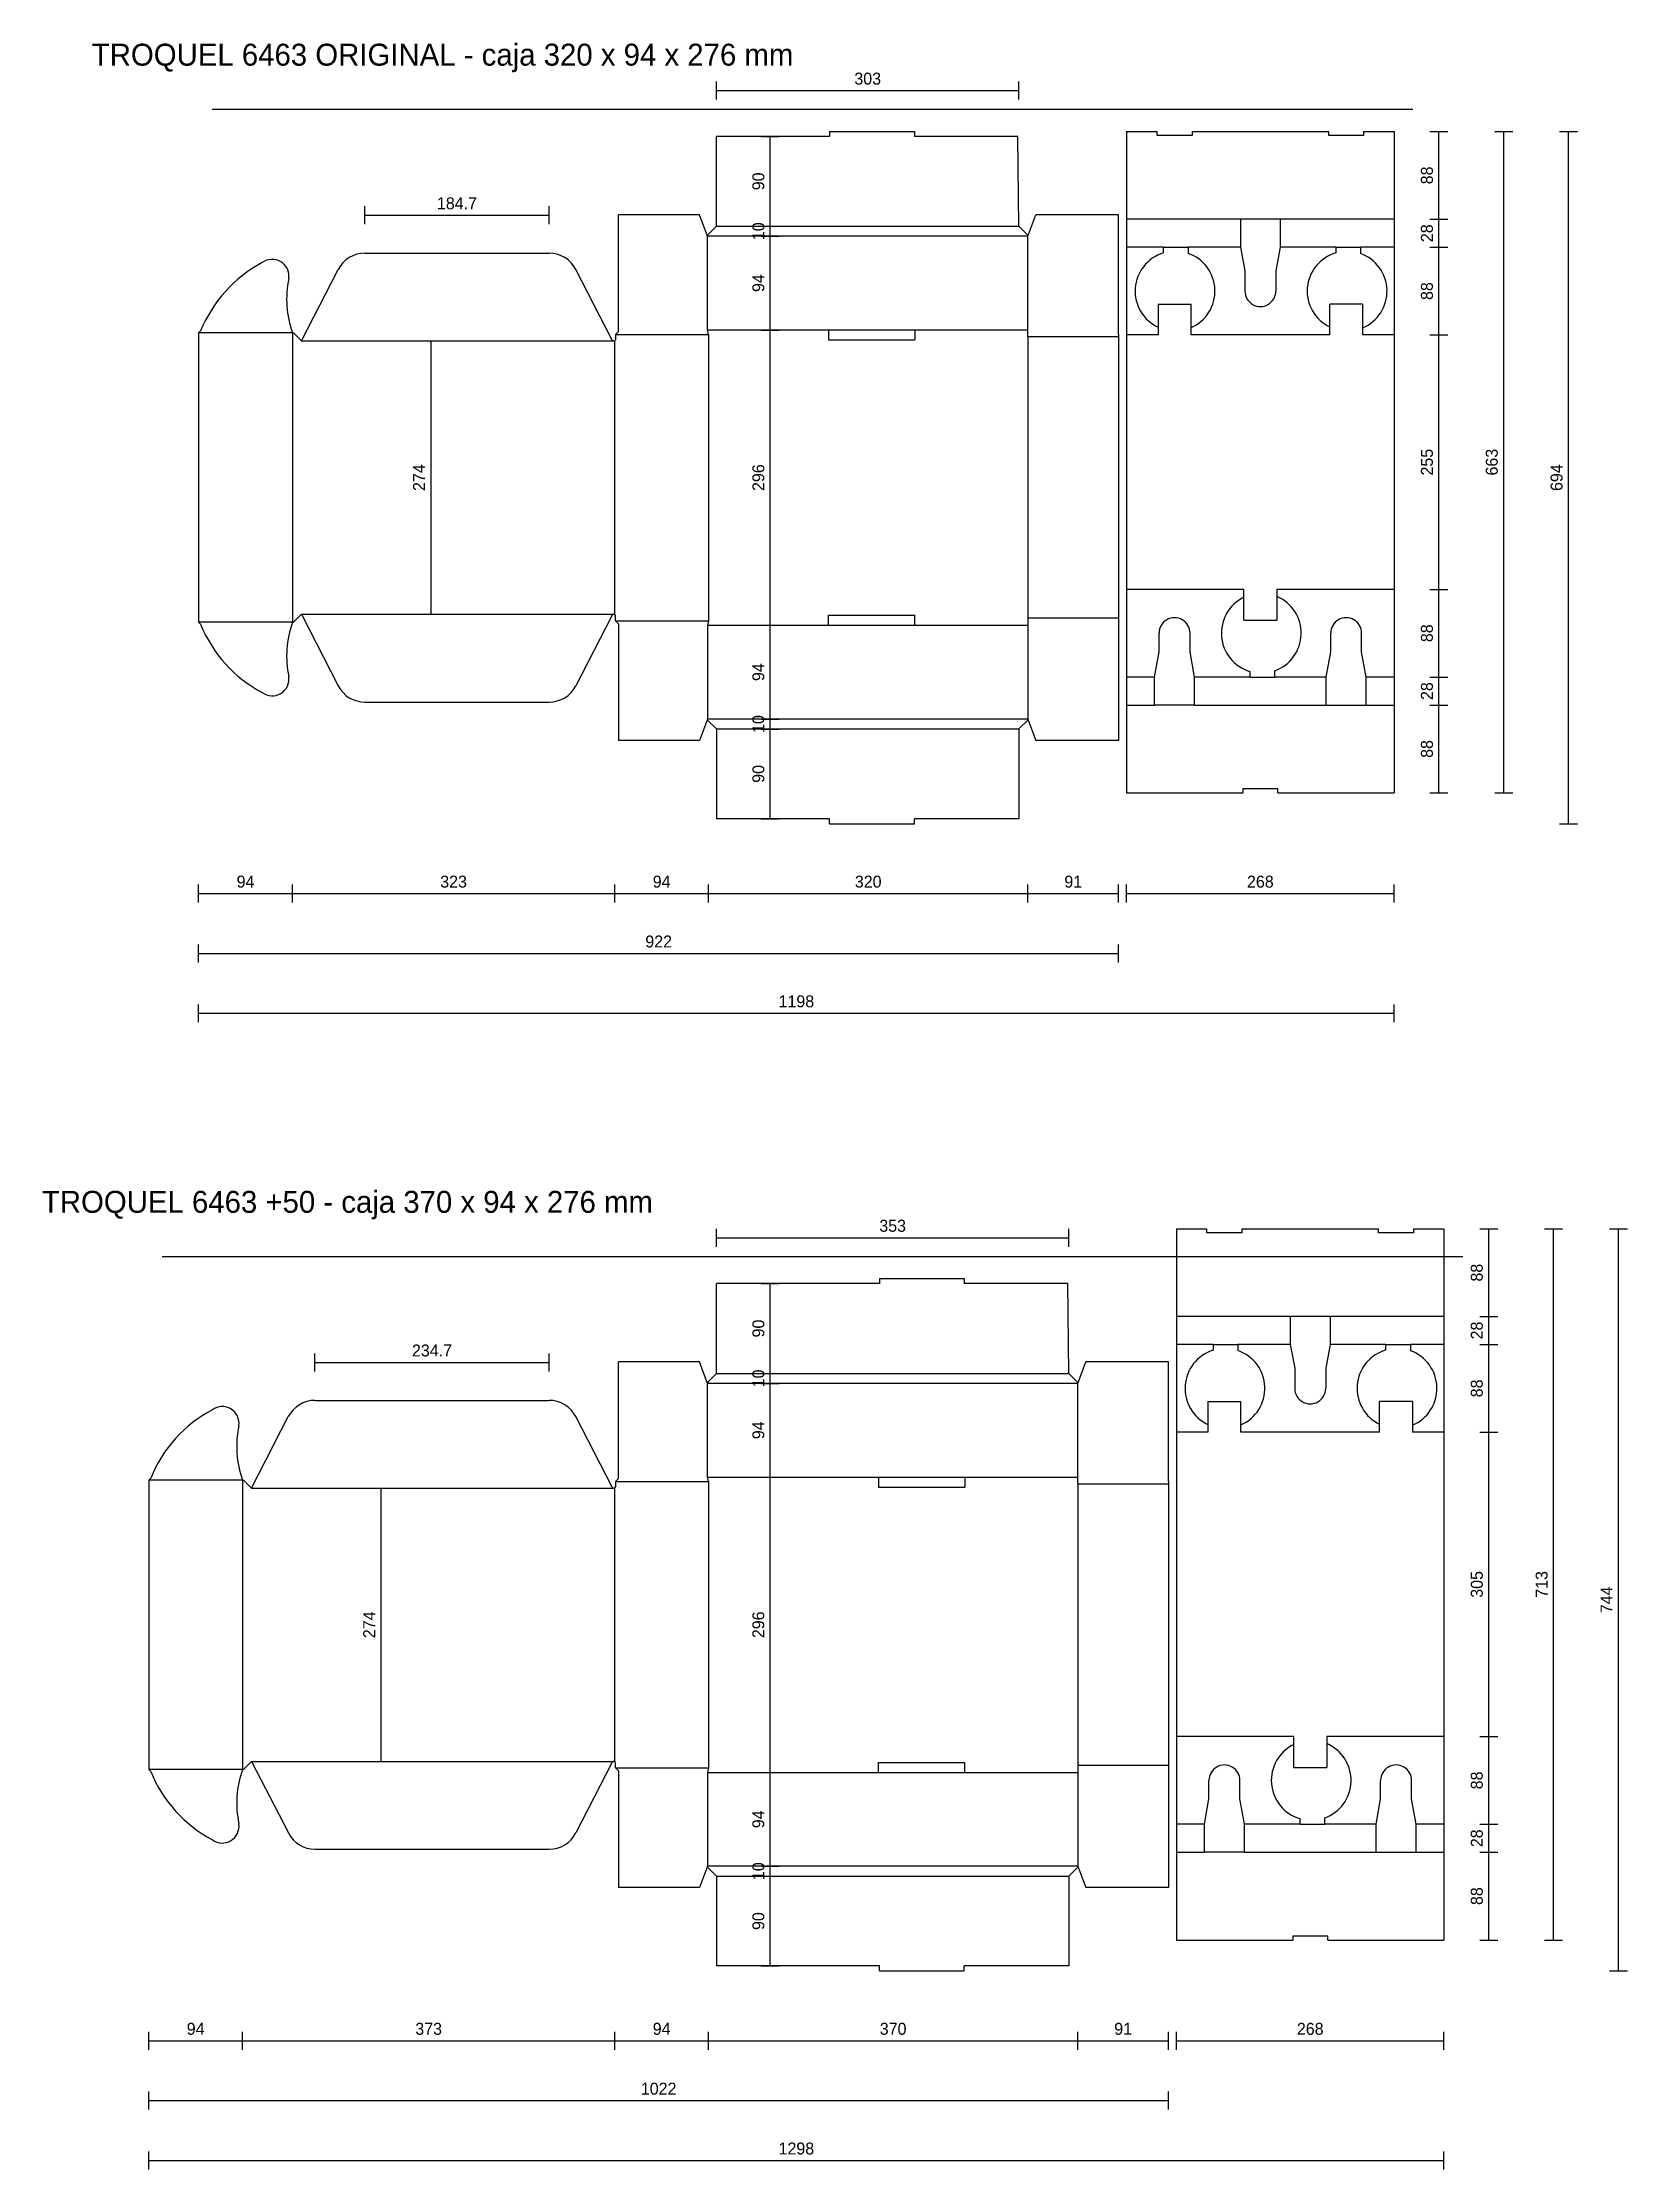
# Model space of a CAD drawing. Header units: millimetres. Extents: x -89 to 1499, y -824 to 1308.
import ezdxf
from ezdxf.enums import TextEntityAlignment as Align

# ---------------------------------------------------------------- set-up
doc = ezdxf.new("R2010")
doc.units = ezdxf.units.MM
for name, color, linetype in [('Cotas', 5, 'CONTINUOUS'), ('Cotas_cambian', 3, 'CONTINUOUS'), ('Troquel', 4, 'CONTINUOUS')]:
    doc.layers.add(name, color=color, linetype=linetype)

msp = doc.modelspace()

# ---------------------------------------------------------------- linework, layer by layer
at = {"layer": 'Cotas'}
for p, q in [((586.1, 1251), (586.1, 1269)), ((586.1, 1260), (889.1, 1260)), ((889.1, 1251), (889.1, 1269)), ((1301, 1219), (1319, 1219)), ((1310, 1131), (1310, 1219)), ((1366, 1219), (1384, 1219)), ((1375, 556), (1375, 1219)), ((1431, 1219), (1449, 1219)), ((1440, 525), (1440, 1219)), ((631, 1214), (649, 1214)), ((640, 1124), (640, 1214)), ((233.6, 1126), (233.6, 1144)), ((233.6, 1135), (418.3, 1135)), ((418.3, 1126), (418.3, 1144)), ((1301, 1131), (1319, 1131)), ((1301, 1131), (1319, 1131)), ((1310, 1103), (1310, 1131)), ((631, 1124), (649, 1124)), ((631, 1124), (649, 1124)), ((631, 1114), (649, 1114)), ((631, 1114), (649, 1114)), ((640, 1114), (640, 1124)), ((640, 1020), (640, 1114)), ((1301, 1103), (1319, 1103)), ((1301, 1103), (1319, 1103)), ((1310, 1015), (1310, 1103)), ((291, 1009), (309, 1009)), ((300, 735), (300, 1009)), ((631, 1020), (649, 1020)), ((631, 1020), (649, 1020)), ((640, 724), (640, 1020)), ((1301, 1015), (1319, 1015)), ((1301, 1015), (1319, 1015)), ((1310, 760), (1310, 1015)), ((1301, 760), (1319, 760)), ((1301, 760), (1319, 760)), ((1310, 672), (1310, 760)), ((291, 735), (309, 735)), ((631, 724), (649, 724)), ((631, 724), (649, 724)), ((640, 630), (640, 724)), ((1301, 672), (1319, 672)), ((1301, 672), (1319, 672)), ((1310, 644), (1310, 672)), ((1301, 644), (1319, 644)), ((1301, 644), (1319, 644)), ((1310, 556), (1310, 644)), ((631, 630), (649, 630)), ((631, 630), (649, 630)), ((631, 620), (649, 620)), ((631, 620), (649, 620)), ((640, 620), (640, 630)), ((640, 530), (640, 620)), ((1301, 556), (1319, 556)), ((1366, 556), (1384, 556)), ((631, 530), (649, 530)), ((1431, 525), (1449, 525)), ((67.1, 446), (67.1, 464)), ((67.1, 455), (161.1, 455)), ((161.1, 446), (161.1, 464)), ((161.1, 446), (161.1, 464)), ((161.1, 455), (484.1, 455)), ((484.1, 446), (484.1, 464)), ((484.1, 446), (484.1, 464)), ((484.1, 455), (578.1, 455)), ((578.1, 446), (578.1, 464)), ((578.1, 446), (578.1, 464)), ((578.1, 455), (898.1, 455)), ((898.1, 446), (898.1, 464)), ((898.1, 446), (898.1, 464)), ((898.1, 455), (989.1, 455)), ((989.1, 446), (989.1, 464)), ((997.1, 446), (997.1, 464)), ((997.1, 455), (1265.1, 455)), ((1265.1, 446), (1265.1, 464)), ((67.1, 386), (67.1, 404)), ((67.1, 395), (989.1, 395)), ((989.1, 386), (989.1, 404)), ((67.1, 326), (67.1, 344)), ((1265.1, 326), (1265.1, 344)), ((67.1, 335), (1265.1, 335)), ((1351, 119), (1369, 119)), ((1360, 31), (1360, 119)), ((631, 64), (649, 64)), ((640, -26), (640, 64)), ((1351, 31), (1369, 31)), ((1351, 31), (1369, 31)), ((1360, 3), (1360, 31)), ((1351, 3), (1369, 3)), ((1351, 3), (1369, 3)), ((1360, -85), (1360, 3)), ((631, -26), (649, -26)), ((631, -26), (649, -26)), ((631, -36), (649, -36)), ((631, -36), (649, -36)), ((640, -36), (640, -26)), ((640, -130), (640, -36)), ((1351, -85), (1369, -85)), ((241, -141), (259, -141)), ((250, -415), (250, -141)), ((631, -130), (649, -130)), ((631, -130), (649, -130)), ((640, -426), (640, -130)), ((1351, -390), (1369, -390)), ((1360, -478), (1360, -390)), ((241, -415), (259, -415)), ((631, -426), (649, -426)), ((631, -426), (649, -426)), ((640, -520), (640, -426)), ((1351, -478), (1369, -478)), ((1351, -478), (1369, -478)), ((1360, -506), (1360, -478)), ((1351, -506), (1369, -506)), ((1351, -506), (1369, -506)), ((1360, -594), (1360, -506)), ((631, -520), (649, -520)), ((631, -520), (649, -520)), ((631, -530), (649, -530)), ((631, -530), (649, -530)), ((640, -530), (640, -520)), ((640, -620), (640, -530)), ((1351, -594), (1369, -594)), ((631, -620), (649, -620)), ((17.1, -704), (17.1, -686)), ((17.1, -695), (111.1, -695)), ((111.1, -704), (111.1, -686)), ((484.1, -704), (484.1, -686)), ((484.1, -695), (578.1, -695)), ((578.1, -704), (578.1, -686)), ((948.1, -704), (948.1, -686)), ((948.1, -695), (1039.1, -695)), ((1039.1, -704), (1039.1, -686)), ((1047.1, -704), (1047.1, -686)), ((1047.1, -695), (1315.1, -695)), ((1315.1, -704), (1315.1, -686))]:
    msp.add_line(p, q, dxfattribs=at)
at = {"layer": 'Cotas_cambian'}
for p, q in [((586.1, 101), (586.1, 119)), ((586.1, 110), (939.1, 110)), ((939.1, 101), (939.1, 119)), ((1416, 119), (1434, 119)), ((1425, -594), (1425, 119)), ((1481, 119), (1499, 119)), ((1490, -625), (1490, 119)), ((183.6, -24), (183.6, -6)), ((183.6, -15), (418.3, -15)), ((418.3, -24), (418.3, -6)), ((1351, -85), (1369, -85)), ((1360, -390), (1360, -85)), ((1351, -390), (1369, -390)), ((1416, -594), (1434, -594)), ((1481, -625), (1499, -625)), ((111.1, -704), (111.1, -686)), ((111.1, -695), (484.1, -695)), ((484.1, -704), (484.1, -686)), ((578.1, -704), (578.1, -686)), ((578.1, -695), (948.1, -695)), ((948.1, -704), (948.1, -686)), ((17.1, -764), (17.1, -746)), ((1039.1, -764), (1039.1, -746)), ((17.1, -755), (1039.1, -755)), ((17.1, -824), (17.1, -806)), ((1315.1, -824), (1315.1, -806)), ((17.1, -815), (1315.1, -815))]:
    msp.add_line(p, q, dxfattribs=at)
at = {"layer": 'Troquel', "color": 2}
for p, q in [((1284.0624, 1241.0167), (80.5084, 1241.0167)), ((1111.119, 1131.0177), (997.119, 1131.0177)), ((1265.123, 1131.0177), (1151.119, 1131.0177)), ((898.0934, 1114.0167), (577.0934, 1114.0167)), ((586.0934, 1124.0167), (889.0934, 1124.0167)), ((1033.6963, 1103.0177), (997.119, 1103.0177)), ((1111.119, 1103.0177), (1058.6963, 1103.0177)), ((1206.5865, 1103.0177), (1151.119, 1103.0177)), ((1265.123, 1103.0177), (1231.5865, 1103.0177)), ((161.0934, 1017.0157), (67.0934, 1017.0157)), ((161.0934, 1017.0167), (161.0934, 727.0167)), ((170.0934, 1009.0167), (483.0934, 1009.0167)), ((484.0934, 734.7487), (484.0934, 1009.2847)), ((484.9274, 1015.5167), (578.0934, 1015.5167)), ((577.0934, 1020.0167), (698.3434, 1020.0167)), ((578.0934, 1015.5167), (578.0934, 728.5167)), ((784.8434, 1020.0167), (898.0934, 1020.0167)), ((898.0934, 1013.0167), (898.0934, 731.0167)), ((989.0934, 1013.0167), (898.0934, 1013.0167)), ((161.0934, 727.0177), (67.0934, 727.0177)), ((170.1545, 735.0167), (483.0934, 735.0167)), ((484.9274, 728.5167), (578.0934, 728.5167)), ((989.0934, 731.0167), (898.0934, 731.0167)), ((577.0934, 724.0167), (698.3434, 724.0167)), ((784.8434, 724.0167), (898.0934, 724.0167)), ((1025.117, 672.0087), (997.119, 672.0087)), ((1120.5825, 672.0087), (1065.117, 672.0087)), ((1197.123, 672.0087), (1145.5825, 672.0087)), ((1265.123, 672.0087), (1237.123, 672.0087)), ((1265.123, 672.0087), (1237.123, 672.0087)), ((997.119, 644.0087), (1025.117, 644.0087)), ((1065.117, 644.0087), (1197.123, 644.0087)), ((1237.123, 644.0087), (1265.123, 644.0087)), ((898.0934, 630.0167), (577.0934, 630.0167)), ((586.0934, 620.0167), (889.0934, 620.0167)), ((1334.0624, 91.0167), (30.5084, 91.0167)), ((1161.119, 31.0177), (1047.119, 31.0177)), ((1315.123, 31.0177), (1201.119, 31.0177)), ((1083.6963, 3.0177), (1047.119, 3.0177)), ((1161.119, 3.0177), (1108.6963, 3.0177)), ((1256.5865, 3.0177), (1201.119, 3.0177)), ((1315.123, 3.0177), (1281.5865, 3.0177)), ((948.0934, -35.9833), (577.0934, -35.9833)), ((586.0934, -25.9833), (939.0934, -25.9833)), ((111.0934, -132.9843), (17.0934, -132.9843)), ((111.0934, -132.9833), (111.0934, -422.9833)), ((120.0934, -140.9833), (483.0934, -140.9833)), ((484.0934, -415.2513), (484.0934, -140.7153)), ((484.9274, -134.4833), (578.0934, -134.4833)), ((577.0934, -129.9833), (748.3434, -129.9833)), ((578.0934, -134.4833), (578.0934, -421.4833)), ((834.8434, -129.9833), (948.0934, -129.9833)), ((948.0934, -136.9833), (948.0934, -418.9833)), ((1039.0934, -136.9833), (948.0934, -136.9833)), ((111.0934, -422.9823), (17.0934, -422.9823)), ((120.1545, -414.9833), (483.0934, -414.9833)), ((484.9274, -421.4833), (578.0934, -421.4833)), ((577.0934, -425.9833), (748.3434, -425.9833)), ((834.8434, -425.9833), (948.0934, -425.9833)), ((1039.0934, -418.9833), (948.0934, -418.9833)), ((1075.117, -477.9913), (1047.119, -477.9913)), ((1170.5825, -477.9913), (1115.117, -477.9913)), ((1247.123, -477.9913), (1195.5825, -477.9913)), ((1315.123, -477.9913), (1287.123, -477.9913)), ((1315.123, -477.9913), (1287.123, -477.9913)), ((1047.119, -505.9913), (1075.117, -505.9913)), ((1115.117, -505.9913), (1247.123, -505.9913)), ((1287.123, -505.9913), (1315.123, -505.9913)), ((948.0934, -519.9833), (577.0934, -519.9833)), ((586.0934, -529.9833), (939.0934, -529.9833))]:
    msp.add_line(p, q, dxfattribs=at)
at = {"layer": 'Troquel', "color": 1}
for p, q in [((699.3434, 1219.0167), (784.3434, 1219.0167)), ((699.3434, 1219.0167), (699.3434, 1214.0167)), ((784.3434, 1219.0167), (784.3434, 1214.0167)), ((997.119, 1219.0167), (997.119, 556.0087)), ((997.119, 1219.0167), (1027.617, 1219.0167)), ((1027.617, 1215.0167), (1027.617, 1219.0167)), ((1062.617, 1219.0167), (1199.623, 1219.0167)), ((1062.617, 1219.0167), (1062.617, 1215.0167)), ((1199.623, 1215.0167), (1199.623, 1219.0167)), ((1234.623, 1219.0167), (1265.123, 1219.0167)), ((1234.623, 1219.0167), (1234.623, 1215.0167)), ((1265.123, 1219.0167), (1265.123, 556.0087)), ((699.3434, 1214.0167), (586.0934, 1214.0167)), ((586.0934, 1124.0167), (586.0934, 1214.0167)), ((888.0934, 1214.0167), (784.3434, 1214.0167)), ((889.0934, 1124.0167), (888.0934, 1214.0167)), ((1062.617, 1215.0167), (1027.617, 1215.0167)), ((1234.623, 1215.0167), (1199.623, 1215.0167)), ((569.0934, 1135.5167), (487.9274, 1135.5167)), ((487.9274, 1018.5167), (487.9274, 1135.5167)), ((577.0934, 1114.0167), (569.0934, 1135.5167)), ((898.0934, 1114.0167), (906.0934, 1135.5167)), ((989.0934, 1135.5167), (906.0934, 1135.5167)), ((989.0934, 1015.5167), (989.0934, 1135.5167)), ((1151.119, 1131.0177), (1111.119, 1131.0177)), ((1111.119, 1131.0177), (1111.119, 1103.0177)), ((1151.119, 1131.0177), (1151.119, 1103.0177)), ((577.0934, 1115.0167), (586.0934, 1124.0167)), ((577.0934, 1020.0167), (577.0934, 1115.0167)), ((898.0934, 1115.0167), (889.0934, 1124.0167)), ((898.0934, 1114.0167), (898.0934, 1115.0167)), ((898.0934, 1013.0167), (898.0934, 1114.0167)), ((233.6439, 1097.0167), (418.3434, 1097.0167)), ((1033.6963, 1103.0177), (1033.6963, 1097.1943)), ((1033.6963, 1103.0177), (1058.6963, 1103.0177)), ((1058.6963, 1103.0177), (1058.6963, 1096.8226)), ((1111.119, 1103.0177), (1115.619, 1079.1817)), ((1151.119, 1103.0177), (1146.619, 1079.1817)), ((1206.5865, 1103.0177), (1206.5865, 1097.336)), ((1206.5865, 1103.0177), (1231.5865, 1103.0177)), ((1231.5865, 1103.0177), (1231.5865, 1096.6596)), ((170.0934, 1009.0167), (206.9634, 1080.7334)), ((481.4554, 1009.8697), (445.024, 1080.7334)), ((1115.619, 1079.1817), (1115.619, 1059.0167)), ((1146.619, 1079.1817), (1146.619, 1059.0167)), ((1028.617, 1046.0157), (1028.617, 1015.0157)), ((1028.617, 1046.0157), (1061.617, 1046.0157)), ((1061.617, 1015.0157), (1061.617, 1046.0157)), ((1200.623, 1015.0157), (1200.623, 1046.0157)), ((1233.623, 1046.0157), (1200.623, 1046.0157)), ((1233.623, 1046.0157), (1233.623, 1015.0157)), ((69.0934, 1019.0157), (67.0934, 1017.0157)), ((67.0934, 1017.0157), (67.0934, 727.0177)), ((161.0934, 1017.0167), (162.0934, 1017.0167)), ((162.0934, 1017.0167), (170.0934, 1009.0167)), ((487.9274, 1018.5167), (484.9274, 1015.5167)), ((484.9274, 1015.5167), (484.9274, 1010.2177)), ((578.0934, 1015.5167), (577.0934, 1020.0167)), ((698.3434, 1020.0167), (784.8434, 1020.0167)), ((698.3434, 1020.0167), (698.3434, 1010.0167)), ((698.3434, 1010.0167), (784.8434, 1010.0167)), ((784.8434, 1020.0167), (784.8434, 1010.0167)), ((989.0934, 1015.5167), (989.0934, 728.5167)), ((1114.619, 729.0157), (1114.619, 760.0117)), ((1147.619, 760.0117), (1147.619, 729.0157)), ((69.0934, 725.0177), (67.0934, 727.0177)), ((161.1545, 727.0167), (162.1545, 727.0167)), ((162.1545, 727.0167), (170.1545, 735.0167)), ((170.1545, 735.0167), (207.0256, 663.2998)), ((481.4554, 734.1637), (445.0234, 663.3)), ((484.9274, 728.5167), (484.9274, 733.8157)), ((487.9274, 725.5167), (484.9274, 728.5167)), ((487.9274, 725.5167), (487.9274, 608.5167)), ((578.0934, 728.5167), (577.0934, 724.0167)), ((698.3434, 724.0167), (698.3434, 734.0167)), ((698.3434, 734.0167), (784.8434, 734.0167)), ((784.8434, 724.0167), (784.8434, 734.0167)), ((898.0934, 731.0167), (898.0934, 630.0167)), ((989.0934, 728.5167), (989.0934, 608.5167)), ((1114.619, 729.0157), (1147.619, 729.0157)), ((577.0934, 724.0167), (577.0934, 630.0167)), ((698.3434, 724.0167), (784.8434, 724.0167)), ((1029.617, 697.5157), (1029.617, 716.0102)), ((1060.617, 697.5157), (1060.617, 716.0102)), ((1201.623, 697.5157), (1201.623, 716.0102)), ((1232.623, 697.5157), (1232.623, 716.0102)), ((1025.117, 672.0087), (1029.617, 697.5157)), ((1065.117, 672.0087), (1060.617, 697.5157)), ((1197.123, 672.0087), (1201.623, 697.5157)), ((1237.123, 672.0087), (1232.623, 697.5157)), ((1025.117, 644.0087), (1025.117, 672.0087)), ((1065.117, 644.0087), (1065.117, 672.0087)), ((1120.5825, 677.6907), (1120.5825, 672.0087)), ((1120.5825, 672.0087), (1145.5825, 672.0087)), ((1145.5825, 672.0087), (1145.5825, 678.3671)), ((1197.123, 644.0087), (1197.123, 672.0087)), ((1237.123, 644.0087), (1237.123, 672.0087)), ((233.706, 647.0167), (418.3429, 647.0167)), ((1065.117, 644.0087), (1025.117, 644.0087)), ((1197.123, 644.0087), (1237.123, 644.0087)), ((577.0934, 630.0167), (569.0934, 608.5167)), ((577.0934, 629.0167), (577.0934, 630.0167)), ((577.0934, 629.0167), (586.0934, 620.0167)), ((586.0934, 620.0167), (586.0934, 530.0167)), ((898.0934, 629.0167), (889.0934, 620.0167)), ((889.0934, 620.0167), (889.0934, 530.0167)), ((898.0934, 630.0167), (906.0934, 608.5167)), ((898.0934, 629.0167), (898.0934, 630.0167)), ((569.0934, 608.5167), (487.9274, 608.5167)), ((989.0934, 608.5167), (906.0934, 608.5167)), ((997.119, 556.0087), (1113.619, 556.0087)), ((1148.619, 560.0087), (1113.619, 560.0087)), ((1113.619, 560.0087), (1113.619, 556.0087)), ((1148.619, 556.0087), (1148.619, 560.0087)), ((1148.619, 556.0087), (1265.123, 556.0087)), ((699.3434, 530.0167), (586.0934, 530.0167)), ((699.3434, 525.0167), (699.3434, 530.0167)), ((699.3434, 525.0167), (784.3434, 525.0167)), ((889.0934, 530.0167), (784.3434, 530.0167)), ((784.3434, 525.0167), (784.3434, 530.0167)), ((1047.119, 119.0167), (1047.119, -593.9913)), ((1047.119, 119.0167), (1077.617, 119.0167)), ((1077.617, 115.0167), (1077.617, 119.0167)), ((1112.617, 115.0167), (1077.617, 115.0167)), ((1112.617, 119.0167), (1249.623, 119.0167)), ((1112.617, 119.0167), (1112.617, 115.0167)), ((1249.623, 115.0167), (1249.623, 119.0167)), ((1284.623, 115.0167), (1249.623, 115.0167)), ((1284.623, 119.0167), (1315.123, 119.0167)), ((1284.623, 119.0167), (1284.623, 115.0167)), ((1315.123, 119.0167), (1315.123, -593.9913)), ((749.3434, 64.0167), (586.0934, 64.0167)), ((586.0934, -25.9833), (586.0934, 64.0167)), ((749.3434, 69.0167), (834.3434, 69.0167)), ((749.3434, 69.0167), (749.3434, 64.0167)), ((834.3434, 69.0167), (834.3434, 64.0167)), ((938.0934, 64.0167), (834.3434, 64.0167)), ((939.0934, -25.9833), (938.0934, 64.0167)), ((1201.119, 31.0177), (1161.119, 31.0177)), ((1161.119, 31.0177), (1161.119, 3.0177)), ((1201.119, 31.0177), (1201.119, 3.0177)), ((1083.6963, 3.0177), (1083.6963, -2.8057)), ((1083.6963, 3.0177), (1108.6963, 3.0177)), ((1108.6963, 3.0177), (1108.6963, -3.1774)), ((1161.119, 3.0177), (1165.619, -20.8183)), ((1201.119, 3.0177), (1196.619, -20.8183)), ((1256.5865, 3.0177), (1256.5865, -2.664)), ((1256.5865, 3.0177), (1281.5865, 3.0177)), ((1281.5865, 3.0177), (1281.5865, -3.3404)), ((569.0934, -14.4833), (487.9274, -14.4833)), ((487.9274, -131.4833), (487.9274, -14.4833)), ((577.0934, -35.9833), (569.0934, -14.4833)), ((948.0934, -35.9833), (956.0934, -14.4833)), ((1039.0934, -14.4833), (956.0934, -14.4833)), ((1039.0934, -134.4833), (1039.0934, -14.4833)), ((1165.619, -20.8183), (1165.619, -40.9833)), ((1196.619, -20.8183), (1196.619, -40.9833)), ((577.0934, -34.9833), (586.0934, -25.9833)), ((577.0934, -129.9833), (577.0934, -34.9833)), ((948.0934, -34.9833), (939.0934, -25.9833)), ((948.0934, -35.9833), (948.0934, -34.9833)), ((948.0934, -136.9833), (948.0934, -35.9833)), ((183.6439, -52.9833), (418.3434, -52.9833)), ((1078.617, -53.9843), (1078.617, -84.9843)), ((1078.617, -53.9843), (1111.617, -53.9843)), ((1111.617, -84.9843), (1111.617, -53.9843)), ((1250.623, -84.9843), (1250.623, -53.9843)), ((1283.623, -53.9843), (1250.623, -53.9843)), ((1283.623, -53.9843), (1283.623, -84.9843)), ((120.0934, -140.9833), (156.9634, -69.2666)), ((481.4554, -140.1303), (445.024, -69.2666)), ((19.0934, -130.9843), (17.0934, -132.9843)), ((17.0934, -132.9843), (17.0934, -422.9823)), ((111.0934, -132.9833), (112.0934, -132.9833)), ((112.0934, -132.9833), (120.0934, -140.9833)), ((487.9274, -131.4833), (484.9274, -134.4833)), ((484.9274, -134.4833), (484.9274, -139.7823)), ((578.0934, -134.4833), (577.0934, -129.9833)), ((748.3434, -129.9833), (834.8434, -129.9833)), ((748.3434, -129.9833), (748.3434, -139.9833)), ((748.3434, -139.9833), (834.8434, -139.9833)), ((834.8434, -129.9833), (834.8434, -139.9833)), ((1039.0934, -134.4833), (1039.0934, -421.4833)), ((1164.619, -420.9843), (1164.619, -389.9883)), ((1197.619, -389.9883), (1197.619, -420.9843)), ((19.0934, -424.9823), (17.0934, -422.9823)), ((111.1545, -422.9833), (112.1545, -422.9833)), ((112.1545, -422.9833), (120.1545, -414.9833)), ((120.1545, -414.9833), (157.0256, -486.7002)), ((481.4554, -415.8363), (445.0234, -486.7)), ((484.9274, -421.4833), (484.9274, -416.1843)), ((487.9274, -424.4833), (484.9274, -421.4833)), ((487.9274, -424.4833), (487.9274, -541.4833)), ((578.0934, -421.4833), (577.0934, -425.9833)), ((577.0934, -425.9833), (577.0934, -519.9833)), ((748.3434, -425.9833), (748.3434, -415.9833)), ((748.3434, -415.9833), (834.8434, -415.9833)), ((748.3434, -425.9833), (834.8434, -425.9833)), ((834.8434, -425.9833), (834.8434, -415.9833)), ((948.0934, -418.9833), (948.0934, -519.9833)), ((1039.0934, -421.4833), (1039.0934, -541.4833)), ((1164.619, -420.9843), (1197.619, -420.9843)), ((1079.617, -452.4843), (1079.617, -433.9898)), ((1110.617, -452.4843), (1110.617, -433.9898)), ((1251.623, -452.4843), (1251.623, -433.9898)), ((1282.623, -452.4843), (1282.623, -433.9898)), ((1075.117, -477.9913), (1079.617, -452.4843)), ((1115.117, -477.9913), (1110.617, -452.4843)), ((1247.123, -477.9913), (1251.623, -452.4843)), ((1287.123, -477.9913), (1282.623, -452.4843)), ((1075.117, -505.9913), (1075.117, -477.9913)), ((1115.117, -505.9913), (1115.117, -477.9913)), ((1170.5825, -472.3093), (1170.5825, -477.9913)), ((1170.5825, -477.9913), (1195.5825, -477.9913)), ((1195.5825, -477.9913), (1195.5825, -471.6329)), ((1247.123, -505.9913), (1247.123, -477.9913)), ((1287.123, -505.9913), (1287.123, -477.9913)), ((183.706, -502.9833), (418.3429, -502.9833)), ((1115.117, -505.9913), (1075.117, -505.9913)), ((1247.123, -505.9913), (1287.123, -505.9913)), ((577.0934, -519.9833), (569.0934, -541.4833)), ((577.0934, -520.9833), (577.0934, -519.9833)), ((577.0934, -520.9833), (586.0934, -529.9833)), ((586.0934, -529.9833), (586.0934, -619.9833)), ((948.0934, -520.9833), (939.0934, -529.9833)), ((939.0934, -529.9833), (939.0934, -619.9833)), ((948.0934, -519.9833), (956.0934, -541.4833)), ((948.0934, -520.9833), (948.0934, -519.9833)), ((569.0934, -541.4833), (487.9274, -541.4833)), ((1039.0934, -541.4833), (956.0934, -541.4833)), ((1047.119, -593.9913), (1163.619, -593.9913)), ((1198.619, -589.9913), (1163.619, -589.9913)), ((1163.619, -589.9913), (1163.619, -593.9913)), ((1198.619, -593.9913), (1198.619, -589.9913)), ((1198.619, -593.9913), (1315.123, -593.9913)), ((749.3434, -619.9833), (586.0934, -619.9833)), ((749.3434, -624.9833), (749.3434, -619.9833)), ((749.3434, -624.9833), (834.3434, -624.9833)), ((939.0934, -619.9833), (834.3434, -619.9833)), ((834.3434, -624.9833), (834.3434, -619.9833))]:
    msp.add_line(p, q, dxfattribs=at)
at = {"layer": 'Troquel', "color": 6}
for p, q in [((1028.617, 1015.0157), (997.119, 1015.0157)), ((1200.623, 1015.0157), (1061.617, 1015.0157)), ((1265.123, 1015.0157), (1233.623, 1015.0157)), ((1114.619, 760.0117), (997.119, 760.0117)), ((1265.123, 760.0117), (1147.619, 760.0117)), ((1078.617, -84.9843), (1047.119, -84.9843)), ((1250.623, -84.9843), (1111.617, -84.9843)), ((1315.123, -84.9843), (1283.623, -84.9843)), ((1164.619, -389.9883), (1047.119, -389.9883)), ((1315.123, -389.9883), (1197.619, -389.9883))]:
    msp.add_line(p, q, dxfattribs=at)
at = {"layer": 'Troquel', "color": 1}
for centre, radius, start, end in [((194.0633, 968.475), 134.803, 117.973, 157.9805), ((140.7981, 1074.0339), 16.7753, 351.4531, 126.4431), ((233.6439, 1067.0167), 30, 90, 152.792), ((418.3434, 1067.0167), 30, 27.208, 90), ((1045.6315, 1059.0167), 39.9997, 107.3605, 244.8262), ((1045.6315, 1059.0167), 39.9997, 293.5557, 70.9361), ((1218.059, 1059.0167), 39.9998, 106.6673, 244.1573), ((1218.059, 1059.0167), 39.9998, 292.8987, 70.2333), ((256.294, 1050.8759), 101.0426, 168.1988, 199.5785), ((1131.119, 1059.0167), 15.5, 179.9989, 0.0011), ((483.0936, 1011.017), 2, 215.0047, 336.4753), ((1132.055, 716.0102), 40, 115.8425, 253.3329), ((1132.055, 716.0102), 40, 289.7665, 67.1015), ((194.0624, 775.558), 134.802, 202.0195, 242.0273), ((256.2944, 693.1582), 101.0428, 160.4219, 191.8015), ((483.0939, 733.017), 1.9999, 23.5393, 145.0134), ((1045.117, 716.0102), 15.5, 359.9997, 180.0003), ((1217.123, 716.0102), 15.5, 359.9997, 180.0003), ((140.7988, 670), 16.7759, 233.5569, 8.545), ((233.706, 677.0167), 30, 207.2086, 270), ((418.3429, 677.0167), 30, 270, 332.7917), ((1095.6315, -40.9833), 39.9997, 107.3605, 244.8262), ((1095.6315, -40.9833), 39.9997, 293.5557, 70.9361), ((1268.059, -40.9833), 39.9998, 106.6673, 244.1573), ((1268.059, -40.9833), 39.9998, 292.8987, 70.2333), ((1181.119, -40.9833), 15.5, 179.9989, 0.0011), ((144.0633, -181.525), 134.803, 117.973, 157.9805), ((90.7981, -75.9661), 16.7753, 351.4531, 126.4431), ((183.6439, -82.9833), 30, 90, 152.792), ((418.3434, -82.9833), 30, 27.208, 90), ((206.294, -99.1241), 101.0426, 168.1988, 199.5785), ((483.0936, -138.983), 2, 215.0047, 336.4753), ((1182.055, -433.9898), 40, 115.8425, 253.3329), ((1182.055, -433.9898), 40, 289.7665, 67.1015), ((144.0624, -374.442), 134.802, 202.0195, 242.0273), ((206.2944, -456.8418), 101.0428, 160.4219, 191.8015), ((483.0939, -416.983), 1.9999, 23.5393, 145.0134), ((1095.117, -433.9898), 15.5, 359.9997, 180.0003), ((1267.123, -433.9898), 15.5, 359.9997, 180.0003), ((90.7988, -480), 16.7759, 233.5569, 8.545), ((183.706, -472.9833), 30, 207.2086, 270), ((418.3429, -472.9833), 30, 270, 332.7917)]:
    msp.add_arc(centre, radius, start, end, dxfattribs=at)

# ---------------------------------------------------------------- texts
at = {"layer": 'Cotas'}
for s, p in [('TROQUEL 6463 ORIGINAL - caja 320 x 94 x 276 mm', (-40, 1285)), ('TROQUEL 6463 +50 - caja 370 x 94 x 276 mm', (-90, 135))]:
    msp.add_text(s, height=22, dxfattribs=at).set_placement(p)
for s, p in [('303', (737.6, 1266)), ('184.7', (325.95, 1141)), ('94', (114.1, 461)), ('323', (322.6, 461)), ('94', (531.1, 461)), ('320', (738.1, 461)), ('91', (943.6, 461)), ('268', (1131.1, 461)), ('922', (528.1, 401)), ('1198', (666.1, 341)), ('94', (64.1, -689)), ('94', (531.1, -689)), ('91', (993.6, -689)), ('268', (1181.1, -689))]:
    msp.add_text(s, height=12, dxfattribs=at).set_placement(p, align=Align.CENTER)
for s, p in [('90', (634, 1169)), ('88', (1304, 1175)), ('10', (634, 1119)), ('28', (1304, 1117)), ('94', (634, 1067)), ('88', (1304, 1059)), ('255', (1304, 887.5)), ('663', (1369, 887.5)), ('274', (294, 872)), ('296', (634, 872)), ('694', (1434, 872)), ('88', (1304, 716)), ('94', (634, 677)), ('28', (1304, 658)), ('10', (634, 625)), ('88', (1304, 600)), ('90', (634, 575)), ('88', (1354, 75)), ('90', (634, 19)), ('28', (1354, 17)), ('10', (634, -31)), ('88', (1354, -41)), ('94', (634, -83)), ('274', (244, -278)), ('296', (634, -278)), ('88', (1354, -434)), ('94', (634, -473)), ('28', (1354, -492)), ('10', (634, -525)), ('88', (1354, -550)), ('90', (634, -575))]:
    msp.add_text(s, height=12, rotation=90, dxfattribs=at).set_placement(p, align=Align.CENTER)
at = {"layer": 'Cotas_cambian'}
for s, p in [('353', (762.6, 116)), ('234.7', (300.95, -9)), ('373', (297.6, -689)), ('370', (763.1, -689)), ('1022', (528.1, -749)), ('1298', (666.1, -809))]:
    msp.add_text(s, height=12, dxfattribs=at).set_placement(p, align=Align.CENTER)
for s, p in [('305', (1354, -237.5)), ('713', (1419, -237.5)), ('744', (1484, -253))]:
    msp.add_text(s, height=12, rotation=90, dxfattribs=at).set_placement(p, align=Align.CENTER)

doc.saveas('drawing.dxf')
